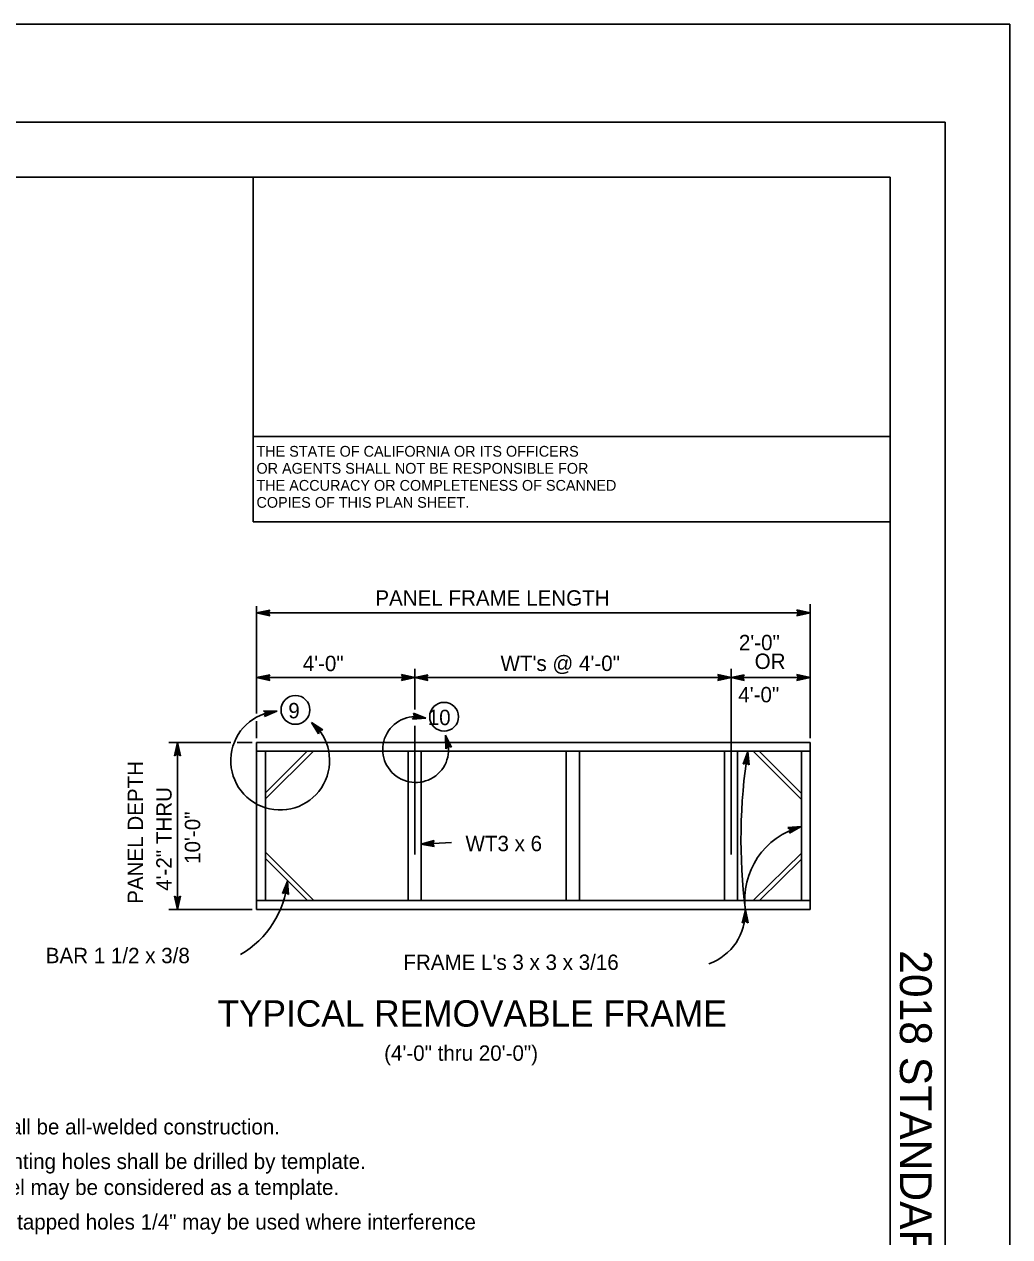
# Model space of a CAD drawing. Extents: x -894 to 866, y -476 to 714.
# Drawn here: x 417 to 866, y 162 to 714 of the extents above; entities that cross this region are included whole.
import ezdxf

# ---------------------------------------------------------------- set-up
doc = ezdxf.new("R2010")
doc.units = 0
for name, color, linetype in [('10 Sheet Format', 7, 'Continuous'), ('56 Stage 3 Anno', 7, 'Continuous'), ('57 Undefined', 7, 'Continuous'), ('60 Nongeo Data', 7, 'Continuous')]:
    doc.layers.add(name, color=color, linetype=linetype)

msp = doc.modelspace()

# ---------------------------------------------------------------- linework, layer by layer
at = {"layer": '10 Sheet Format'}
for p, q in [((-863.46, 668.96), (836.55, 668.96)), ((836.55, 668.96), (836.55, -431.04)), ((-813.45, 643.96), (811.55, 643.96)), ((521.56, 525.89), (521.56, 643.96)), ((811.55, -406.04), (811.55, 643.96)), ((811.55, 525.89), (521.56, 525.89)), ((521.56, 487.06), (521.56, 525.89)), ((811.55, 487.06), (521.56, 487.06))]:
    msp.add_line(p, q, dxfattribs=at)
for points in [[(-894.04, 713.56), (865.96, 713.56), (865.96, -476.44), (-894.04, -476.44)], [(-863.46, -431.04), (836.55, -431.04), (836.55, 668.96), (-863.46, 668.96)]]:
    msp.add_lwpolyline(points, close=True, dxfattribs=at)
at = {"layer": '56 Stage 3 Anno'}
for p, q in [((523.09, 399.74), (523.09, 448.71)), ((775.09, 388.6), (775.09, 449.58)), ((523.09, 445.58), (529.09, 446.91)), ((523.09, 445.58), (529.09, 446.91)), ((523.09, 445.58), (775.09, 445.58)), ((529.09, 444.24), (523.09, 445.58)), ((523.09, 445.58), (523.09, 445.58)), ((529.09, 444.24), (523.09, 445.58)), ((523.09, 445.58), (523.09, 445.58)), ((528.87, 444.6), (524.47, 445.58)), ((528.87, 444.6), (524.47, 445.58)), ((524.48, 445.58), (528.85, 446.55)), ((524.48, 445.58), (528.85, 446.55)), ((525.85, 445.58), (528.67, 446.21)), ((525.85, 445.58), (528.67, 446.21)), ((528.64, 444.96), (525.85, 445.58)), ((528.64, 444.96), (525.85, 445.58)), ((527.23, 445.58), (528.44, 445.85)), ((527.23, 445.58), (528.44, 445.85)), ((528.46, 445.3), (527.23, 445.58)), ((528.46, 445.3), (527.23, 445.58)), ((529.09, 446.91), (528.29, 445.58)), ((529.09, 446.91), (528.29, 445.58)), ((528.29, 445.58), (529.09, 444.24)), ((528.29, 445.58), (529.09, 444.24)), ((529.09, 446.91), (529.09, 446.91)), ((529.09, 446.91), (529.09, 446.91)), ((529.09, 444.24), (529.09, 444.24)), ((529.09, 444.24), (529.09, 444.24)), ((769.89, 445.58), (769.09, 446.92)), ((769.09, 446.92), (769.09, 446.92)), ((769.09, 446.92), (775.09, 445.58)), ((769.89, 445.58), (769.09, 446.92)), ((769.09, 446.92), (769.09, 446.92)), ((769.09, 446.92), (775.09, 445.58)), ((775.09, 445.58), (769.09, 444.25)), ((769.09, 444.25), (769.89, 445.58)), ((775.09, 445.58), (769.09, 444.25)), ((769.09, 444.25), (769.89, 445.58)), ((769.09, 444.25), (769.09, 444.25)), ((769.09, 444.25), (769.09, 444.25)), ((769.3, 446.57), (773.71, 445.58)), ((769.3, 446.57), (773.71, 445.58)), ((773.7, 445.58), (769.32, 444.61)), ((773.7, 445.58), (769.32, 444.61)), ((772.32, 445.58), (769.5, 444.96)), ((772.32, 445.58), (769.5, 444.96)), ((769.54, 446.21), (772.32, 445.58)), ((769.54, 446.21), (772.32, 445.58)), ((769.71, 445.86), (770.94, 445.58)), ((769.71, 445.86), (770.94, 445.58)), ((770.94, 445.58), (769.73, 445.32)), ((770.94, 445.58), (769.73, 445.32)), ((775.09, 445.58), (775.09, 445.58)), ((775.09, 445.58), (775.09, 445.58)), ((595.09, 401.63), (595.09, 420.15)), ((739.09, 335.61), (739.09, 420.15)), ((523.09, 416.15), (529.09, 417.48)), ((523.09, 416.15), (595.09, 416.15)), ((529.09, 414.81), (523.09, 416.15)), ((523.09, 416.15), (523.09, 416.15)), ((528.87, 415.16), (524.47, 416.15)), ((524.48, 416.15), (528.85, 417.12)), ((525.85, 416.15), (528.67, 416.77)), ((528.64, 415.52), (525.85, 416.15)), ((527.23, 416.14), (528.44, 416.41)), ((528.46, 415.87), (527.23, 416.14)), ((529.09, 417.48), (528.29, 416.15)), ((528.29, 416.15), (529.09, 414.81)), ((529.09, 417.48), (529.09, 417.48)), ((529.09, 414.81), (529.09, 414.81)), ((589.89, 416.15), (589.09, 417.49)), ((589.09, 417.49), (589.09, 417.49)), ((589.09, 417.49), (595.09, 416.15)), ((589.89, 416.15), (589.09, 417.49)), ((589.09, 417.49), (589.09, 417.49)), ((589.09, 417.49), (595.09, 416.15)), ((595.09, 416.15), (589.09, 414.82)), ((589.09, 414.82), (589.89, 416.15)), ((595.09, 416.15), (589.09, 414.82)), ((589.09, 414.82), (589.89, 416.15)), ((589.09, 414.82), (589.09, 414.82)), ((589.09, 414.82), (589.09, 414.82)), ((589.3, 417.13), (593.71, 416.15)), ((589.3, 417.13), (593.71, 416.15)), ((593.7, 416.14), (589.32, 415.18)), ((593.7, 416.14), (589.32, 415.18)), ((592.32, 416.15), (589.5, 415.52)), ((592.32, 416.15), (589.5, 415.52)), ((589.54, 416.77), (592.32, 416.15)), ((589.54, 416.77), (592.32, 416.15)), ((589.71, 416.43), (590.94, 416.15)), ((589.71, 416.43), (590.94, 416.15)), ((590.94, 416.15), (589.73, 415.88)), ((590.94, 416.15), (589.73, 415.88)), ((595.09, 416.15), (601.09, 417.48)), ((595.09, 416.15), (601.09, 417.48)), ((595.09, 416.15), (739.09, 416.15)), ((601.09, 414.81), (595.09, 416.15)), ((595.09, 416.15), (595.09, 416.15)), ((601.09, 414.81), (595.09, 416.15)), ((595.09, 416.15), (595.09, 416.15)), ((595.09, 416.15), (595.09, 416.15)), ((595.09, 416.15), (595.09, 416.15)), ((600.87, 415.16), (596.47, 416.15)), ((600.87, 415.16), (596.47, 416.15)), ((596.48, 416.15), (600.85, 417.12)), ((596.48, 416.15), (600.85, 417.12)), ((597.85, 416.15), (600.67, 416.77)), ((597.85, 416.15), (600.67, 416.77)), ((600.64, 415.52), (597.85, 416.15)), ((600.64, 415.52), (597.85, 416.15)), ((599.23, 416.14), (600.44, 416.41)), ((599.23, 416.14), (600.44, 416.41)), ((600.46, 415.87), (599.23, 416.14)), ((600.46, 415.87), (599.23, 416.14)), ((601.09, 417.48), (600.29, 416.15)), ((601.09, 417.48), (600.29, 416.15)), ((600.29, 416.15), (601.09, 414.81)), ((600.29, 416.15), (601.09, 414.81)), ((601.09, 417.48), (601.09, 417.48)), ((601.09, 417.48), (601.09, 417.48)), ((601.09, 414.81), (601.09, 414.81)), ((601.09, 414.81), (601.09, 414.81)), ((733.89, 416.15), (733.09, 417.49)), ((733.09, 417.49), (733.09, 417.49)), ((733.09, 417.49), (739.09, 416.15)), ((733.89, 416.15), (733.09, 417.49)), ((733.09, 417.49), (733.09, 417.49)), ((733.09, 417.49), (739.09, 416.15)), ((739.09, 416.15), (733.09, 414.82)), ((733.09, 414.82), (733.89, 416.15)), ((739.09, 416.15), (733.09, 414.82)), ((733.09, 414.82), (733.89, 416.15)), ((733.09, 414.82), (733.09, 414.82)), ((733.09, 414.82), (733.09, 414.82)), ((733.3, 417.13), (737.71, 416.15)), ((733.3, 417.13), (737.71, 416.15)), ((737.7, 416.14), (733.32, 415.18)), ((737.7, 416.14), (733.32, 415.18)), ((736.32, 416.15), (733.5, 415.52)), ((736.32, 416.15), (733.5, 415.52)), ((733.54, 416.77), (736.32, 416.15)), ((733.54, 416.77), (736.32, 416.15)), ((733.71, 416.43), (734.94, 416.15)), ((733.71, 416.43), (734.94, 416.15)), ((734.94, 416.15), (733.73, 415.88)), ((734.94, 416.15), (733.73, 415.88)), ((739.09, 416.15), (745.09, 417.48)), ((739.09, 416.15), (745.09, 417.48)), ((739.09, 416.15), (775.09, 416.15)), ((745.09, 414.81), (739.09, 416.15)), ((739.09, 416.15), (739.09, 416.15)), ((745.09, 414.81), (739.09, 416.15)), ((739.09, 416.15), (739.09, 416.15)), ((739.09, 416.15), (739.09, 416.15)), ((739.09, 416.15), (739.09, 416.15)), ((744.87, 415.16), (740.47, 416.15)), ((744.87, 415.16), (740.47, 416.15)), ((740.48, 416.15), (744.85, 417.12)), ((740.48, 416.15), (744.85, 417.12)), ((741.85, 416.15), (744.67, 416.77)), ((741.85, 416.15), (744.67, 416.77)), ((744.64, 415.52), (741.85, 416.15)), ((744.64, 415.52), (741.85, 416.15)), ((743.23, 416.14), (744.44, 416.41)), ((743.23, 416.14), (744.44, 416.41)), ((744.46, 415.87), (743.23, 416.14)), ((744.46, 415.87), (743.23, 416.14)), ((745.09, 417.48), (744.29, 416.15)), ((745.09, 417.48), (744.29, 416.15)), ((744.29, 416.15), (745.09, 414.81)), ((744.29, 416.15), (745.09, 414.81)), ((745.09, 417.48), (745.09, 417.48)), ((745.09, 417.48), (745.09, 417.48)), ((745.09, 414.81), (745.09, 414.81)), ((745.09, 414.81), (745.09, 414.81)), ((769.89, 416.15), (769.09, 417.49)), ((769.09, 417.49), (769.09, 417.49)), ((769.09, 417.49), (775.09, 416.15)), ((769.89, 416.15), (769.09, 417.49)), ((769.09, 417.49), (769.09, 417.49)), ((769.09, 417.49), (775.09, 416.15)), ((775.09, 416.15), (769.09, 414.82)), ((769.09, 414.82), (769.89, 416.15)), ((775.09, 416.15), (769.09, 414.82)), ((769.09, 414.82), (769.89, 416.15)), ((769.09, 414.82), (769.09, 414.82)), ((769.09, 414.82), (769.09, 414.82)), ((769.3, 417.13), (773.71, 416.15)), ((769.3, 417.13), (773.71, 416.15)), ((773.7, 416.14), (769.32, 415.18)), ((773.7, 416.14), (769.32, 415.18)), ((772.32, 416.15), (769.5, 415.52)), ((772.32, 416.15), (769.5, 415.52)), ((769.54, 416.77), (772.32, 416.15)), ((769.54, 416.77), (772.32, 416.15)), ((769.71, 416.43), (770.94, 416.15)), ((769.71, 416.43), (770.94, 416.15)), ((770.94, 416.15), (769.73, 415.88)), ((770.94, 416.15), (769.73, 415.88)), ((775.09, 416.15), (775.09, 416.15)), ((775.09, 416.15), (775.09, 416.15)), ((527.27, 399.89), (526.24, 401.05)), ((526.24, 401.05), (526.24, 401.05)), ((526.24, 401.05), (532.38, 400.85)), ((526.52, 400.74), (531.03, 400.59)), ((532.38, 400.85), (526.73, 398.43)), ((526.73, 398.43), (527.27, 399.89)), ((526.73, 398.43), (526.73, 398.43)), ((526.81, 400.43), (529.67, 400.34)), ((531.02, 400.59), (526.9, 398.83)), ((529.67, 400.34), (527.01, 399.2)), ((527.05, 400.13), (528.31, 400.08)), ((528.31, 400.08), (527.17, 399.6)), ((532.38, 400.85), (532.38, 400.85)), ((594.03, 397.28), (595.03, 398.47)), ((600.17, 397.65), (594.03, 397.28)), ((598.79, 397.87), (594.32, 397.6)), ((595.03, 398.47), (594.45, 399.91)), ((594.45, 399.91), (594.45, 399.91)), ((594.45, 399.91), (600.17, 397.65)), ((597.44, 398.09), (594.55, 397.91)), ((594.61, 399.53), (598.8, 397.87)), ((594.78, 399.14), (597.44, 398.09)), ((596.07, 398.3), (594.84, 398.23)), ((594.9, 398.77), (596.07, 398.3)), ((600.17, 397.65), (600.17, 397.65)), ((523.09, 388.6), (523.09, 396.32)), ((551.28, 390.49), (548.11, 395.76)), ((548.11, 395.76), (548.11, 395.76)), ((548.11, 395.76), (553.21, 392.33)), ((551.39, 390.89), (549.06, 394.76)), ((549.07, 394.75), (552.79, 392.25)), ((551.49, 391.31), (550.01, 393.75)), ((550.01, 393.75), (552.42, 392.14)), ((551.61, 391.67), (550.97, 392.75)), ((550.97, 392.75), (551.99, 392.06)), ((551.7, 391.99), (551.28, 390.49)), ((553.21, 392.33), (551.7, 391.99)), ((553.21, 392.33), (553.21, 392.33)), ((594.03, 397.28), (594.03, 397.28)), ((595.09, 335.61), (595.09, 393.16)), ((511.33, 386.6), (483.09, 386.6)), ((485.75, 380.6), (487.09, 386.6)), ((487.09, 310.61), (487.09, 386.6)), ((487.09, 386.6), (487.09, 386.6)), ((487.09, 386.6), (488.42, 380.6)), ((521.09, 386.6), (514.18, 386.6)), ((551.28, 390.49), (551.28, 390.49)), ((609.29, 383.76), (609.04, 389.9)), ((609.04, 389.9), (609.04, 389.9)), ((609.04, 389.9), (611.87, 384.45)), ((609.58, 384.06), (609.4, 388.57)), ((609.4, 388.56), (611.46, 384.58)), ((609.86, 384.38), (609.75, 387.23)), ((609.75, 387.23), (611.08, 384.66)), ((487.09, 381.4), (485.75, 380.6)), ((486.1, 380.82), (487.09, 385.23)), ((486.46, 381.05), (487.09, 383.84)), ((486.81, 381.23), (487.08, 382.46)), ((487.08, 382.46), (487.35, 381.25)), ((487.09, 385.21), (488.06, 380.84)), ((487.09, 383.84), (487.71, 381.02)), ((488.42, 380.6), (487.09, 381.4)), ((610.38, 384.88), (609.29, 383.76)), ((609.29, 383.76), (609.29, 383.76)), ((610.15, 384.64), (610.1, 385.9)), ((610.1, 385.9), (610.67, 384.8)), ((611.87, 384.45), (610.38, 384.88)), ((611.87, 384.45), (611.87, 384.45)), ((744.66, 376.76), (746.71, 382.55)), ((745.04, 376.93), (746.55, 381.18)), ((746.55, 381.17), (746.98, 376.71)), ((746.71, 382.55), (746.71, 382.55)), ((746.71, 382.55), (747.31, 376.44)), ((485.75, 380.6), (485.75, 380.6)), ((488.42, 380.6), (488.42, 380.6)), ((746.09, 377.39), (744.66, 376.76)), ((744.66, 376.76), (744.66, 376.76)), ((745.43, 377.12), (746.38, 379.81)), ((745.79, 377.25), (746.21, 378.44)), ((747.31, 376.44), (746.09, 377.39)), ((746.21, 378.44), (746.33, 377.21)), ((746.38, 379.81), (746.66, 376.93)), ((747.31, 376.44), (747.31, 376.44)), ((764.94, 347.84), (771.07, 348.32)), ((766.1, 346.79), (764.94, 347.84)), ((764.94, 347.84), (764.94, 347.84)), ((765.26, 347.56), (769.75, 347.92)), ((771.07, 348.32), (765.73, 345.29)), ((769.75, 347.91), (765.85, 345.7)), ((771.07, 348.32), (771.07, 348.32)), ((765.59, 347.29), (768.43, 347.51)), ((765.73, 345.29), (766.1, 346.79)), ((765.73, 345.29), (765.73, 345.29)), ((765.86, 347.01), (767.11, 347.11)), ((768.43, 347.51), (765.91, 346.08)), ((767.11, 347.11), (766.03, 346.5)), ((597.93, 340.34), (603.86, 341.96)), ((611.88, 341.02), (597.93, 340.34)), ((603.99, 339.29), (597.93, 340.34)), ((597.93, 340.34), (597.93, 340.34)), ((603.76, 339.64), (599.31, 340.41)), ((599.32, 340.41), (603.64, 341.59)), ((600.69, 340.47), (603.48, 341.24)), ((603.5, 339.99), (600.69, 340.47)), ((602.07, 340.54), (603.27, 340.87)), ((603.31, 340.32), (602.07, 340.54)), ((603.86, 341.96), (603.12, 340.59)), ((603.12, 340.59), (603.99, 339.29)), ((603.86, 341.96), (603.86, 341.96)), ((603.99, 339.29), (603.99, 339.29)), ((534.96, 317.81), (537.15, 323.55)), ((535.34, 317.97), (536.95, 322.19)), ((535.73, 318.15), (536.75, 320.82)), ((536.75, 320.82), (536.96, 317.93)), ((536.95, 322.18), (537.28, 317.71)), ((537.15, 323.55), (537.15, 323.55)), ((537.15, 323.55), (537.6, 317.42)), ((487.09, 310.61), (485.76, 316.61)), ((485.76, 316.61), (485.76, 316.61)), ((485.76, 316.61), (487.09, 315.81)), ((487.08, 312), (486.12, 316.37)), ((487.09, 313.37), (486.46, 316.19)), ((487.09, 314.75), (486.82, 315.96)), ((487.09, 315.81), (488.43, 316.61)), ((488.43, 316.61), (487.09, 310.61)), ((488.07, 316.39), (487.09, 311.99)), ((487.71, 316.15), (487.09, 313.37)), ((487.37, 315.98), (487.09, 314.75)), ((488.43, 316.61), (488.43, 316.61)), ((536.4, 318.41), (534.96, 317.81)), ((534.96, 317.81), (534.96, 317.81)), ((536.1, 318.27), (536.55, 319.45)), ((537.6, 317.42), (536.4, 318.41)), ((536.55, 319.45), (536.64, 318.22)), ((537.6, 317.42), (537.6, 317.42)), ((521.09, 310.61), (483.09, 310.61)), ((487.09, 310.61), (487.09, 310.61)), ((744.19, 304.48), (745.59, 310.46)), ((745.59, 310.46), (745.59, 310.46)), ((745.59, 310.46), (746.86, 304.45)), ((745.54, 305.26), (744.19, 304.48)), ((744.19, 304.48), (744.19, 304.48)), ((744.55, 304.69), (745.57, 309.08)), ((744.91, 304.92), (745.56, 307.7)), ((745.26, 305.09), (745.55, 306.32)), ((746.86, 304.45), (745.54, 305.26)), ((745.55, 306.32), (745.8, 305.11)), ((745.56, 307.7), (746.16, 304.87)), ((745.58, 309.07), (746.5, 304.69)), ((746.86, 304.45), (746.86, 304.45))]:
    msp.add_line(p, q, dxfattribs=at)
for points in [[(595.09, 415.15), (595.09, 419.15)], [(739.09, 415.15), (739.09, 419.15)], [(595.09, 402.08), (595.09, 412.15)], [(739.09, 398.6), (739.09, 412.15)], [(595.09, 391.6), (595.09, 394.18)], [(739.09, 391.6), (739.09, 395.6)], [(595.09, 368.61), (595.09, 388.6)], [(739.09, 368.61), (739.09, 388.6)], [(595.09, 361.61), (595.09, 365.61)], [(739.09, 361.61), (739.09, 365.61)], [(595.09, 338.61), (595.09, 358.61)], [(739.09, 338.61), (739.09, 358.61)]]:
    msp.add_lwpolyline(points, dxfattribs=at)
for centre, radius, start, end in [((533.84, 378.37), 22.5, 93.6914, 252.5411), ((595.53, 383.39), 15, 72.0067, 25.7554), ((533.84, 378.37), 22.5, 252.5411, 50.6247), ((1002, 342.52), 258.41, 171.0872, 187.1254), ((779.87, 314.89), 34.57, 104.7461, 187.3517), ((493.96, 327.53), 43.37, 300.2544, 354.7415), ((720.69, 309.39), 24.92, 289.4742, 2.4716)]:
    msp.add_arc(centre, radius, start, end, dxfattribs=at)
at = {"layer": '57 Undefined'}
for centre in [(540.77, 401.44), (608.45, 398.33)]:
    msp.add_circle(centre, 6.55, dxfattribs=at)
at = {"layer": '60 Nongeo Data'}
for p, q in [((523.09, 386.6), (775.09, 386.6)), ((523.09, 310.61), (523.09, 386.6)), ((775.09, 310.61), (775.09, 386.6)), ((523.09, 382.6), (775.09, 382.6)), ((527.09, 314.61), (527.09, 382.6)), ((527.09, 360.94), (549.03, 382.6)), ((527.09, 363.75), (546.19, 382.6)), ((592.09, 314.61), (592.09, 382.6)), ((598.09, 314.61), (598.09, 382.6)), ((664.09, 314.61), (664.09, 382.6)), ((670.09, 314.61), (670.09, 382.6)), ((736.09, 314.61), (736.09, 382.6)), ((742.09, 314.61), (742.09, 382.6)), ((771.09, 360.61), (749.09, 382.6)), ((771.09, 363.43), (751.91, 382.6)), ((771.09, 314.61), (771.09, 382.6)), ((549.09, 314.61), (527.09, 336.61)), ((546.26, 314.61), (527.09, 333.78)), ((749.14, 314.61), (771.09, 336.27)), ((751.99, 314.61), (771.09, 333.46)), ((523.09, 314.61), (775.09, 314.61)), ((523.09, 310.61), (775.09, 310.61))]:
    msp.add_line(p, q, dxfattribs=at)

# ---------------------------------------------------------------- texts
at = {"layer": '10 Sheet Format'}
for s, p in [('THE STATE OF CALIFORNIA OR ITS OFFICERS', (523.03, 516.71)), ('OR AGENTS SHALL NOT BE RESPONSIBLE FOR', (523.03, 508.96)), ('THE ACCURACY OR COMPLETENESS OF SCANNED', (523.03, 501.21)), ('COPIES OF THIS PLAN SHEET.', (523.03, 493.46))]:
    msp.add_text(s, height=4.9, dxfattribs=at).set_placement(p)
msp.add_text('2018 STANDARD PLAN S20', height=14.5, rotation=270, dxfattribs=at).set_placement((815.95, 292.05))
at = {"layer": '57 Undefined'}
for s, height, p in [('PANEL FRAME LENGTH', 7, (577.15, 448.9)), ('2\'-0"', 7, (742.65, 428.6)), ('4\'-0"', 7, (544.09, 419.1)), ('WT\'s @ 4\'-0"', 7, (634.14, 419.16)), ('OR', 7, (749.83, 420.08)), ('4\'-0"', 7, (742.37, 404.9)), ('9', 7, (537.53, 397.61)), ('10', 7, (601.01, 394.51)), ('WT3 x 6', 7, (618.19, 337.13)), ('BAR 1 1/2 x 3/8', 7, (427.13, 286.14)), ("FRAME L's 3 x 3 x 3/16", 7, (589.91, 283.08)), ('TYPICAL REMOVABLE FRAME', 12, (505.29, 257.25)), ('(4\'-0" thru 20\'-0")', 7, (581.16, 241.72)), ('1. Frames shall be all-welded construction.', 7, (356.33, 208.19)), ('2. Panel mounting holes shall be drilled by template.', 7, (356.33, 192.45)), ('Sign panel may be considered as a template.', 7, (373.37, 180.63)), ('3. Drilled and tapped holes 1/4" may be used where interference', 7, (356.33, 164.89))]:
    msp.add_text(s, height=height, dxfattribs=at).set_placement(p)
for s, p in [('PANEL DEPTH', (471.42, 313.17)), ('4\'-2" THRU', (484.42, 319.08)), ('10\'-0"', (497.42, 331.34))]:
    msp.add_text(s, height=7, rotation=90, dxfattribs=at).set_placement(p)

doc.saveas('drawing.dxf')
